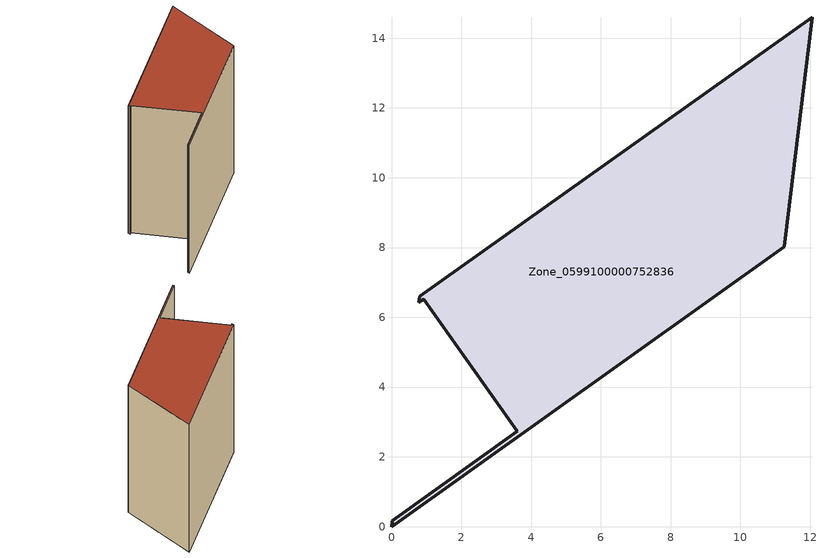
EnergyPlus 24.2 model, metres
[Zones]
Zone_0599100000752836
 floor ground (C_G): 3.61,2.73 0.92,6.52 0.79,6.44 0.81,6.6 12.05,14.6 11.25,8.02 0,0 0.02,0.16 z0
 wall outside (C_F): 12.05,14.6 0.81,6.6 0.79,6.44 0.92,6.52 3.61,2.73 0.02,0.16 0,0 11.25,8.02 12.05,14.6 z0:9.22
 roof outside (C_R): 0,0 11.25,8.02 12.05,14.6 0.81,6.6 0.79,6.44 0.92,6.52 3.61,2.73 0.02,0.16 z9.22
[BUILDING]
Pand.0599100000752836: North Axis=0; Terrain=City; Loads Convergence Tolerance Value=0.04; Temperature Convergence Tolerance Value=0.4; Solar Distribution=FullExterior; Maximum Number of Warmup Days=25; Minimum Number of Warmup Days=1
[Site:Location]
Rotterdam.The.Hague.AP_ZH_NLD Design_Conditions: Latitude=51.96; Longitude=4.45; Time Zone=1; Elevation=-4.5
[SITE:GROUNDTEMPERATURE:BUILDINGSURFACE]
18, 18, 18, 18, 18, 18, 18, 18, 18, 18, 18, 18
[MATERIAL] Thermal Absorptance=0.9; Solar Absorptance=0.7; Visible Absorptance=0.7
Name | Roughness | Thickness | Conductivity | Density | Specific Heat
G.TI.2006-2014 | MediumSmooth | 0.15 | 0.06 | 540 | 1210
F.TI.2006-2014 | Rough | 0.3 | 0.12 | 1920 | 840
R.TI.2006-2014 | MediumRough | 0.2 | 0.08 | 1500 | 1000
[CONSTRUCTION]
C_G: G.TI.2006-2014
C_F: F.TI.2006-2014
C_R: R.TI.2006-2014
[ZONE]
Zone_0599100000752836: Type=1; Multiplier=1; Ceiling Height=Autocalculate; Volume=Autocalculate; Floor Area=autocalculate; Part of Total Floor Area=Yes
[ZONEINFILTRATION:DESIGNFLOWRATE]
Infil_Zone_0599100000752836: Zone or ZoneList or Space or SpaceList=Zone_0599100000752836; Schedule=AlwaysOn; Design Flow Rate Calculation Method=Flow/Area; Flow Rate per Floor Area=0.0015; Constant Term Coefficient=1; Temperature Term Coefficient=0; Velocity Term Coefficient=0; Velocity Squared Term Coefficient=0
[HVACTEMPLATE:ZONE:IDEALLOADSAIRSYSTEM]
Zone_0599100000752836: Maximum Heating Supply Air Temperature=50; Minimum Cooling Supply Air Temperature=13; Maximum Heating Supply Air Humidity Ratio=0.0156; Minimum Cooling Supply Air Humidity Ratio=0.0077; Heating Limit=NoLimit; Cooling Limit=NoLimit; Dehumidification Control Type=ConstantSensibleHeatRatio; Cooling Sensible Heat Ratio=0.7; Dehumidification Setpoint=60; Humidification Control Type=None; Humidification Setpoint=30; Outdoor Air Method=None; Outdoor Air Flow Rate per Person=0.00944; Outdoor Air Flow Rate per Zone Floor Area=0; Outdoor Air Flow Rate per Zone=0; Demand Controlled Ventilation Type=None; Outdoor Air Economizer Type=NoEconomizer; Heat Recovery Type=None; Sensible Heat Recovery Effectiveness=0.7; Latent Heat Recovery Effectiveness=0.65
[ZONECONTROL:THERMOSTAT]
ThermostatControl_Zone_0599100000752836: Zone or ZoneList=Zone_0599100000752836; Control Type Schedule=DualSetpointControlType; Control 1=Thermostat_Zone_0599100000752836; Temperature Difference Between Cutout And Setpoint=0
[THERMOSTATSETPOINT:DUALSETPOINT]
Thermostat_Zone_0599100000752836: Heating Setpoint Temperature Schedule=HeatingSetpoint_Zone_0599100000752836; Cooling Setpoint Temperature Schedule=CoolingSetpoint_Zone_0599100000752836
[SCHEDULE:COMPACT]
HeatingSetpoint_Zone_0599100000752836: Through: 12/31, For: AllDays, Until: 24:00, 21
CoolingSetpoint_Zone_0599100000752836: Through: 12/31, For: AllDays, Until: 24:00, 24
DualSetpointControlType: Through: 12/31, For: AllDays, Until: 24:00, 4
AlwaysOn: Through: 12/31, For: AllDays, Until: 24:00, 1
